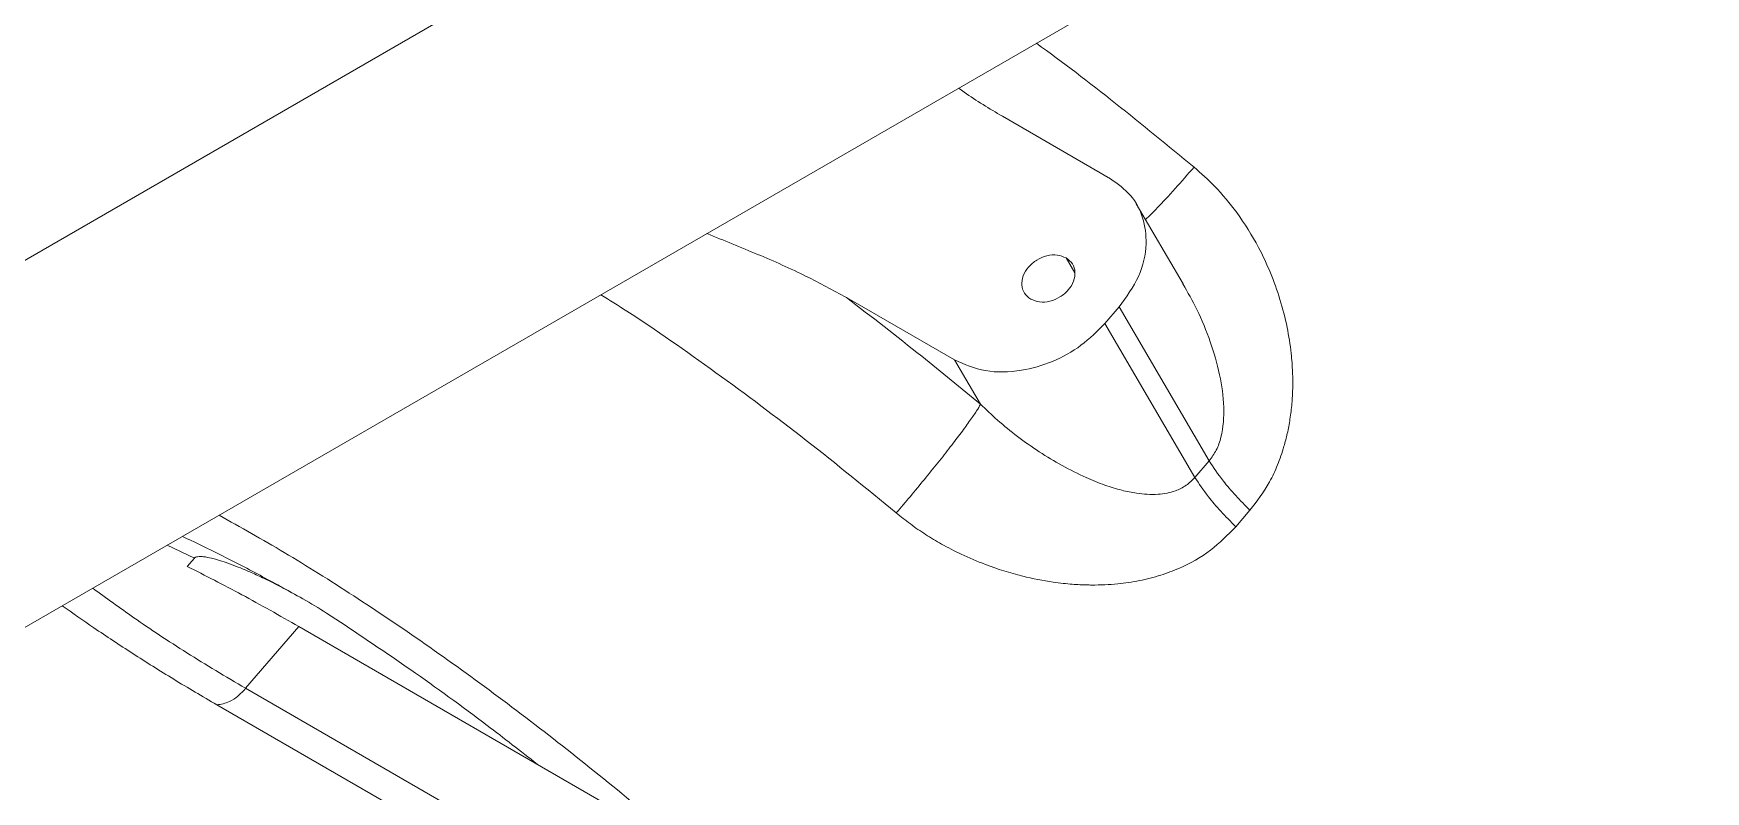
# Model space of a CAD drawing. Header units: millimetres. Extents: x 169 to 14583, y -399 to 10804.
# Drawn here: x 12802.3 to 12951.1, y 7761.4 to 7828.9 of the extents above; entities that cross this region are included whole.
import ezdxf

# ---------------------------------------------------------------- set-up
doc = ezdxf.new("R2010")
doc.units = ezdxf.units.MM
doc.header["$LTSCALE"] = 35

msp = doc.modelspace()

# ---------------------------------------------------------------- linework, layer by layer
at = {"color": 7, "linetype": 'Continuous', "lineweight": 18}
for p, q in [((13767.322, 8366.232), (12380.16, 7565.441)), ((13767.322, 8333.571), (12408.445, 7549.108)), ((12898.151, 7815.948), (12888.531, 7821.502)), ((12904.614, 7806.598), (12900.442, 7813.722)), ((12894.201, 7808.904), (12894.978, 7807.578)), ((12884.267, 7799.83), (12874.647, 7805.384)), ((12898.911, 7804.54), (12897.649, 7803.075)), ((12906.931, 7790.846), (12898.911, 7804.54)), ((12905.668, 7789.381), (12897.649, 7803.075)), ((12886.578, 7795.885), (12884.267, 7799.83)), ((12905.668, 7789.381), (12906.931, 7790.846)), ((12909.3, 7784.996), (12910.562, 7786.461)), ((12816.617, 7782.197), (12814.188, 7783.339)), ((12815.986, 7781.465), (12816.617, 7782.197)), ((12829.22, 7776.777), (12828.39, 7777.308)), ((12825.917, 7776.114), (12821.182, 7770.617)), ((12858.134, 7757.515), (12825.917, 7776.114)), ((12873.905, 7740.181), (12821.182, 7770.617)), ((12871.351, 7738.708), (12818.629, 7769.144))]:
    msp.add_line(p, q, dxfattribs=at)
for points, knots in [([(12905.589, 7816.991), (12903.265, 7818.887), (12898.618, 7822.679), (12893.889, 7826.336), (12891.56, 7827.99), (12891.548, 7827.998)], [0, 0, 0, 0, 0.4987734, 0.9975468, 1, 1, 1, 1]), ([(12888.531, 7821.502), (12887.374, 7822.189), (12886.036, 7822.983), (12884.802, 7823.885), (12884.636, 7824.007)], [0, 0, 0, 0, 0.8652506, 1, 1, 1, 1]), ([(12905.589, 7816.991), (12905.016, 7816.334), (12903.827, 7814.969), (12902.29, 7813.3), (12901.6, 7812.63), (12901.269, 7812.309)], [0, 0, 0, 0, 0.3260381, 0.6770122, 1, 1, 1, 1]), ([(12910.562, 7786.461), (12911.181, 7787.271), (12912.136, 7788.521), (12913.047, 7790.5), (12913.553, 7791.953), (12913.906, 7793.32), (12914.145, 7794.592), (12914.302, 7795.921), (12914.378, 7797.322), (12914.366, 7798.812), (12914.228, 7800.64), (12913.886, 7802.809), (12913.274, 7805.21), (12912.418, 7807.591), (12911.189, 7810.206), (12909.552, 7812.816), (12907.593, 7815.198), (12906.209, 7816.436), (12905.589, 7816.991)], [0, 0, 0, 0, 0.0918527, 0.1416842, 0.1937509, 0.2285676, 0.266688, 0.3080211, 0.3465848, 0.3903364, 0.4391723, 0.5077523, 0.5831932, 0.656695, 0.7298247, 0.8368346, 0.9268015, 1, 1, 1, 1]), ([(12898.151, 7815.948), (12898.79, 7815.488), (12900.066, 7814.569), (12901.138, 7812.512), (12901.46, 7810.038), (12900.846, 7807.213), (12899.556, 7805.431), (12898.911, 7804.54)], [0, 0, 0, 0, 0.1867813, 0.3735626, 0.560344, 0.780172, 1, 1, 1, 1]), ([(12862.227, 7811.071), (12863.739, 7810.462), (12866.733, 7809.256), (12870.918, 7807.411), (12873.468, 7806.025), (12874.647, 7805.384)], [0, 0, 0, 0, 0.3540902, 0.7013754, 1, 1, 1, 1]), ([(12894.201, 7808.904), (12893.946, 7809.01), (12893.436, 7809.223), (12892.483, 7809.139), (12891.568, 7808.76), (12890.81, 7808.12), (12890.328, 7807.32), (12890.199, 7806.488), (12890.423, 7805.725), (12890.838, 7805.402), (12891.046, 7805.241)], [0, 0, 0, 0, 0.125, 0.25, 0.375, 0.5, 0.625, 0.75, 0.875, 1, 1, 1, 1]), ([(12891.046, 7805.241), (12891.301, 7805.135), (12891.811, 7804.923), (12892.764, 7805.007), (12893.679, 7805.386), (12894.437, 7806.026), (12894.919, 7806.826), (12895.048, 7807.658), (12894.824, 7808.421), (12894.409, 7808.743), (12894.201, 7808.904)], [0, 0, 0, 0, 0.125, 0.25, 0.375, 0.5, 0.625, 0.75, 0.875, 1, 1, 1, 1]), ([(12906.931, 7790.846), (12907.157, 7791.157), (12907.621, 7791.793), (12908.171, 7793.433), (12908.322, 7795.745), (12907.913, 7798.594), (12907.066, 7801.492), (12905.965, 7804.191), (12905.02, 7805.84), (12904.592, 7806.587)], [0, 0, 0, 0, 0.0678284, 0.1389763, 0.2956594, 0.469473, 0.6536563, 0.8432134, 1, 1, 1, 1]), ([(12852.799, 7805.628), (12853.565, 7805.15), (12856.874, 7803.082), (12863.017, 7798.752), (12871.072, 7792.772), (12876.413, 7788.405), (12879.083, 7786.221)], [0, 0, 0, 0, 0.0912256, 0.3941504, 0.6970752, 1, 1, 1, 1]), ([(12874.647, 7805.384), (12876.884, 7803.663), (12880.878, 7800.59), (12884.836, 7797.323), (12886.578, 7795.885)], [0, 0, 0, 0, 0.559886, 1, 1, 1, 1]), ([(12897.649, 7803.075), (12896.974, 7802.393), (12895.623, 7801.029), (12893.001, 7799.597), (12890.064, 7798.751), (12886.929, 7798.675), (12885.155, 7799.445), (12884.267, 7799.83)], [0, 0, 0, 0, 0.1867813, 0.3735626, 0.560344, 0.780172, 1, 1, 1, 1]), ([(12921.535, 7708.471), (12932.003, 7720.623), (12958.042, 7750.851), (12984.067, 7781.063), (12999.629, 7799.13)], [0, 0, 0, 0, 0.402018, 1, 1, 1, 1]), ([(12886.578, 7795.885), (12887.076, 7795.409), (12888.142, 7794.389), (12889.894, 7792.982), (12891.814, 7791.626), (12893.851, 7790.395), (12895.806, 7789.415), (12897.581, 7788.697), (12899.081, 7788.236), (12900.653, 7787.909), (12902.012, 7787.823), (12903.169, 7787.967), (12904.017, 7788.199), (12904.891, 7788.61), (12905.416, 7789.131), (12905.668, 7789.381)], [0, 0, 0, 0, 0.0883128, 0.188898, 0.2939876, 0.4019572, 0.5134355, 0.5981588, 0.6735663, 0.7384662, 0.8305454, 0.8699486, 0.9053545, 0.9545075, 1, 1, 1, 1]), ([(12910.562, 7786.461), (12910.129, 7786.898), (12909.264, 7787.772), (12907.943, 7789.303), (12907.315, 7790.261), (12906.931, 7790.846)], [0, 0, 0, 0, 0.28027991, 0.56055982, 1, 1, 1, 1]), ([(12909.3, 7784.996), (12908.846, 7785.455), (12907.951, 7786.36), (12906.645, 7787.888), (12906.033, 7788.824), (12905.668, 7789.381)], [0, 0, 0, 0, 0.2945073, 0.5803274, 1, 1, 1, 1]), ([(12869.265, 7748.457), (12867.21, 7750.346), (12863.107, 7754.121), (12856.7, 7759.612), (12850.2, 7764.9), (12843.654, 7769.92), (12837.147, 7774.612), (12830.77, 7778.905), (12824.602, 7782.776), (12820.735, 7784.94), (12818.819, 7786.012)], [0, 0, 0, 0, 0.1255126, 0.2506677, 0.375823, 0.5013363, 0.6268494, 0.7520044, 0.8771596, 1, 1, 1, 1]), ([(12879.083, 7786.221), (12879.497, 7785.888), (12880.339, 7785.211), (12881.692, 7784.288), (12883.194, 7783.384), (12884.966, 7782.472), (12887.362, 7781.455), (12890.109, 7780.597), (12892.44, 7780.137), (12893.915, 7779.95), (12894.711, 7779.876), (12895.398, 7779.834), (12895.974, 7779.813), (12897.099, 7779.796), (12898.681, 7779.864), (12900.736, 7780.166), (12902.558, 7780.627), (12904.723, 7781.442), (12907.089, 7782.746), (12908.582, 7784.265), (12909.3, 7784.996)], [0, 0, 0, 0, 0.0466851, 0.0950288, 0.1436416, 0.2006765, 0.2703589, 0.3735217, 0.4565781, 0.4841181, 0.5083651, 0.5292906, 0.5468661, 0.5610645, 0.6324148, 0.6922008, 0.7529988, 0.8064531, 0.9069326, 1, 1, 1, 1]), ([(12825.864, 7778.806), (12824.648, 7779.478), (12822.132, 7780.868), (12818.693, 7782.641), (12816.524, 7783.671), (12815.558, 7784.13)], [0, 0, 0, 0, 0.3416938, 0.7068665, 1, 1, 1, 1]), ([(12828.39, 7777.308), (12827.682, 7777.742), (12826.338, 7778.564), (12824.481, 7779.572), (12822.948, 7780.338), (12821.743, 7780.893), (12820.749, 7781.315), (12819.883, 7781.652), (12819.026, 7781.95), (12818.225, 7782.186), (12817.511, 7782.328), (12817.032, 7782.36), (12816.767, 7782.299), (12816.666, 7782.246), (12816.633, 7782.213), (12816.617, 7782.197)], [0, 0, 0, 0, 0.1885351, 0.3575405, 0.4876288, 0.5879901, 0.6689717, 0.7427451, 0.8079438, 0.8838587, 0.9394366, 0.9775817, 0.9903762, 0.9954363, 1, 1, 1, 1]), ([(12821.182, 7770.617), (12819.407, 7771.67), (12815.856, 7773.777), (12811.337, 7776.786), (12808.773, 7778.655), (12807.58, 7779.524)], [0, 0, 0, 0, 0.3483607, 0.6969343, 1, 1, 1, 1]), ([(12818.629, 7769.144), (12817.329, 7769.906), (12814.719, 7771.437), (12811.085, 7773.729), (12807.769, 7775.919), (12805.79, 7777.306), (12804.863, 7777.955)], [0, 0, 0, 0, 0.254968, 0.5117737, 0.7713717, 1, 1, 1, 1]), ([(12847.135, 7763.865), (12845.649, 7765.027), (12841.889, 7767.966), (12835.861, 7772.332), (12831.433, 7775.295), (12829.22, 7776.777)], [0, 0, 0, 0, 0.24643799, 0.62321899, 1, 1, 1, 1]), ([(12821.182, 7770.617), (12820.953, 7770.376), (12820.496, 7769.895), (12819.597, 7769.296), (12818.996, 7769.202), (12818.629, 7769.144)], [0, 0, 0, 0, 0.2805197, 0.561039, 1, 1, 1, 1])]:
    msp.add_open_spline(points, degree=3, knots=knots, dxfattribs=at)
for points in [[(12879.083, 7786.221), (12879.5, 7786.709), (12880.335, 7787.685), (12881.597, 7789.208), (12882.805, 7790.699), (12883.915, 7792.109), (12884.887, 7793.383), (12885.676, 7794.467), (12886.275, 7795.344), (12886.477, 7795.705), (12886.578, 7795.885)], [(12815.986, 7781.465), (12817.592, 7780.649), (12820.804, 7779.017), (12824.213, 7777.082), (12825.917, 7776.114)]]:
    msp.add_open_spline(points, degree=3, dxfattribs=at)

doc.saveas('drawing.dxf')
